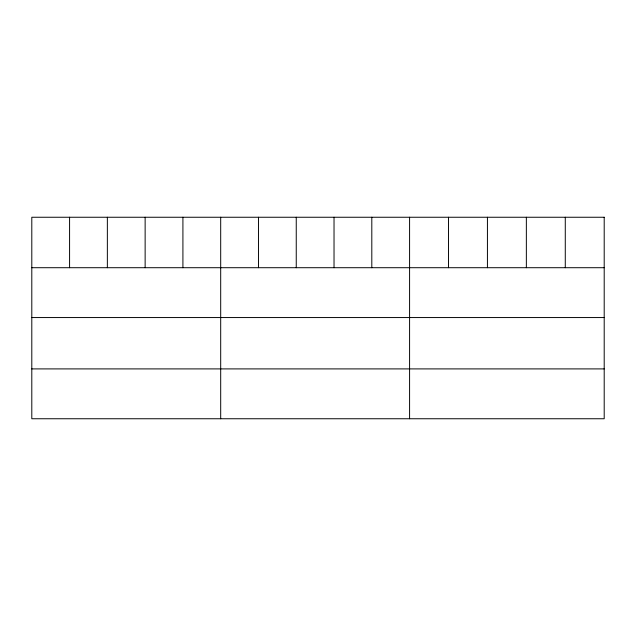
<?xml version="1.0" encoding="UTF-8"?>
<svg xmlns="http://www.w3.org/2000/svg" width="636" height="636" viewBox="0 0 636 636"><rect width="100%" height="100%" fill="white"/><g stroke="black" fill="none" stroke-linecap="round" stroke-linejoin="round"><path stroke-width="0.95" d="M31.8 267.708L604.2 267.708M31.8 317.555L604.2 317.555M31.8 368.904L604.2 368.904M565.277 217.25L565.277 267.708M526.354 217.25L526.354 267.708M487.43 217.25L487.43 267.708M448.507 217.25L448.507 267.708M409.584 217.25L409.584 418.75M371.806 217.25L371.806 267.708M334.027 217.25L334.027 267.708M296.249 217.25L296.249 267.708M258.47 217.25L258.47 267.708M220.692 217.25L220.692 418.75M182.914 217.25L182.914 267.708M145.135 217.25L145.135 267.708M107.357 217.25L107.357 267.708M69.578 217.25L69.578 267.708M604.2 217.25L31.8 217.25L31.8 418.75L604.2 418.75L604.2 217.25"/></g></svg>
